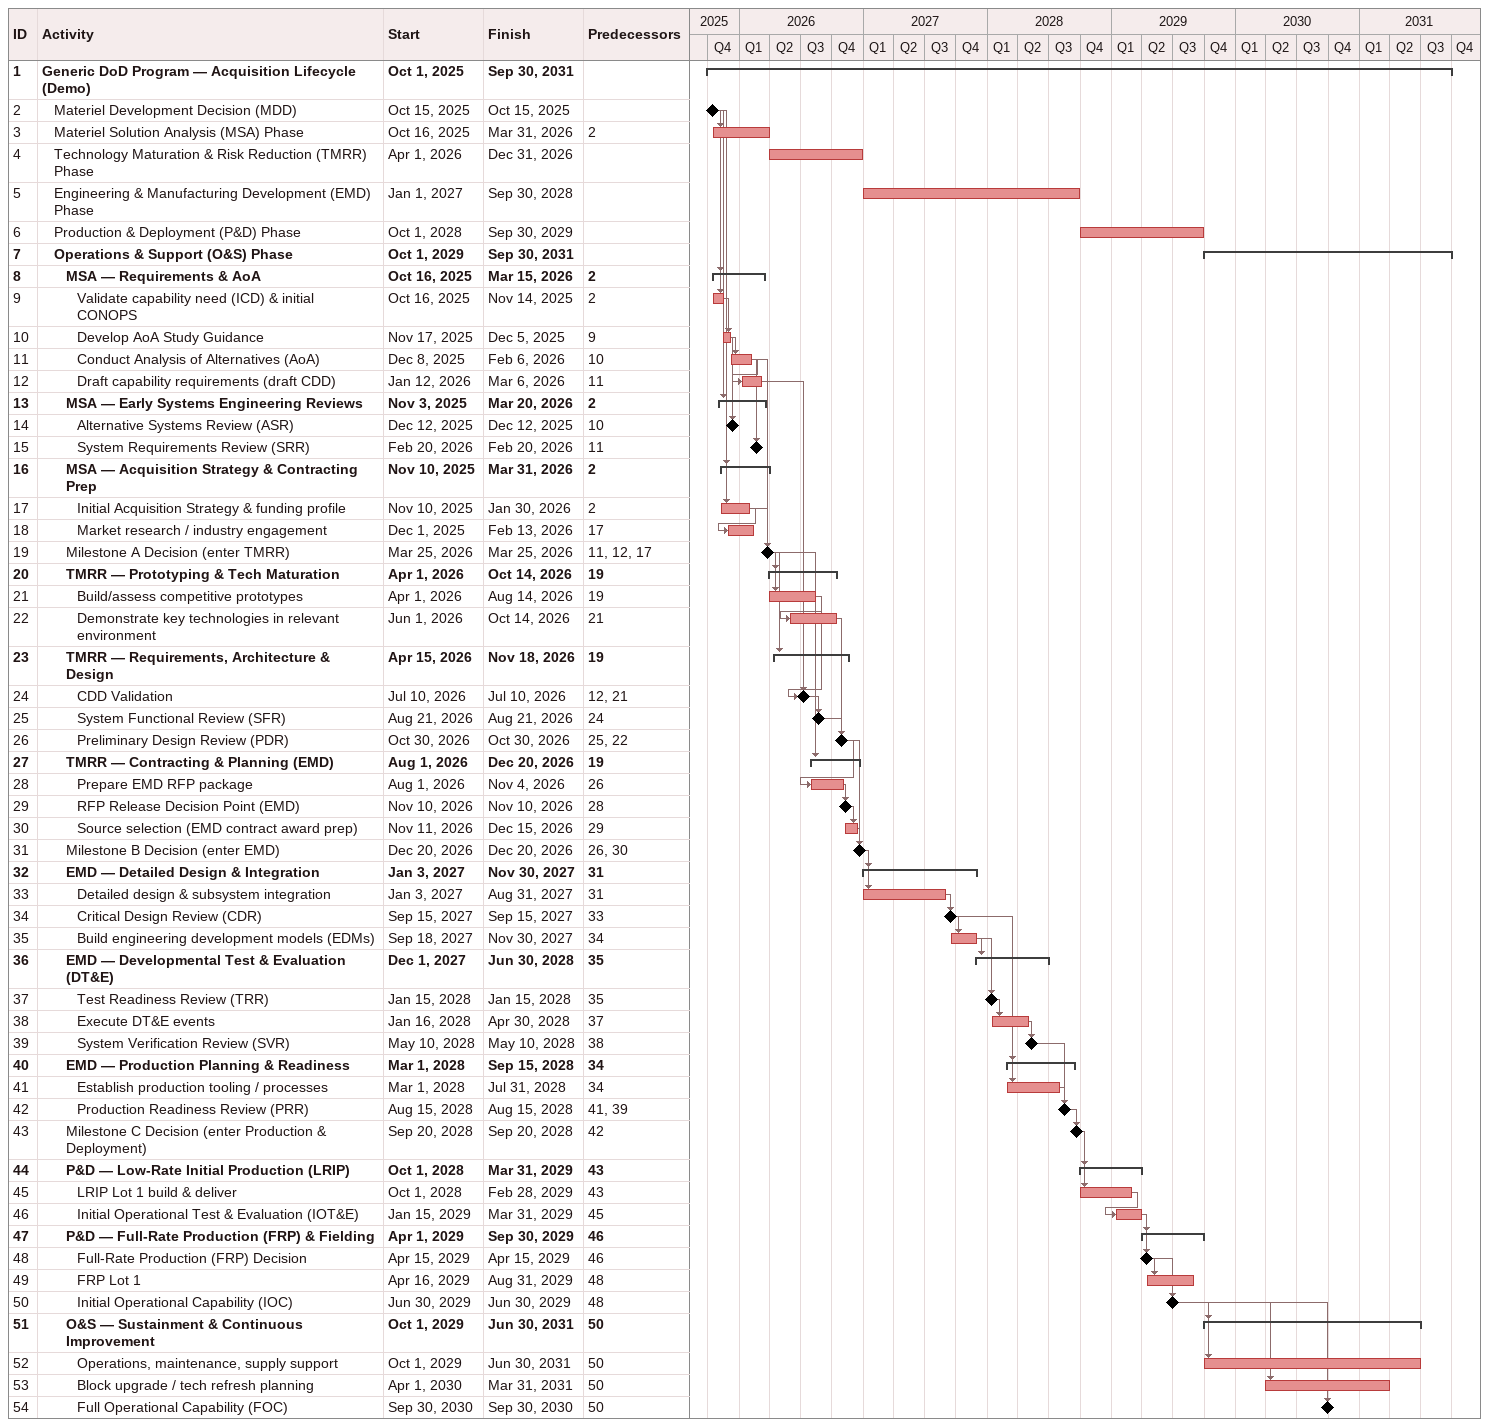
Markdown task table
| ID | Level | Task | Start | Finish | Predecessors |
|---|---|---|---|---|---|
| 1 | 1 | **Generic DoD Program — Acquisition Lifecycle (Demo)** | 2025-10-01 | 2031-09-30 |  |
| 2 | 2 | Materiel Development Decision (MDD) (milestone) | 2025-10-15 | 2025-10-15 |  |
| 3 | 2 | Materiel Solution Analysis (MSA) Phase | 2025-10-16 | 2026-03-31 | 2 |
| 4 | 2 | Technology Maturation & Risk Reduction (TMRR) Phase | 2026-04-01 | 2026-12-31 |  |
| 5 | 2 | Engineering & Manufacturing Development (EMD) Phase | 2027-01-01 | 2028-09-30 |  |
| 6 | 2 | Production & Deployment (P&D) Phase | 2028-10-01 | 2029-09-30 |  |
| 7 | 2 | **Operations & Support (O&S) Phase** | 2029-10-01 | 2031-09-30 |  |
| 8 | 3 | **MSA — Requirements & AoA** | 2025-10-16 | 2026-03-15 | 2 |
| 9 | 4 | Validate capability need (ICD) & initial CONOPS | 2025-10-16 | 2025-11-14 | 2 |
| 10 | 4 | Develop AoA Study Guidance | 2025-11-17 | 2025-12-05 | 9 |
| 11 | 4 | Conduct Analysis of Alternatives (AoA) | 2025-12-08 | 2026-02-06 | 10 |
| 12 | 4 | Draft capability requirements (draft CDD) | 2026-01-12 | 2026-03-06 | 11 |
| 13 | 3 | **MSA — Early Systems Engineering Reviews** | 2025-11-03 | 2026-03-20 | 2 |
| 14 | 4 | Alternative Systems Review (ASR) (milestone) | 2025-12-12 | 2025-12-12 | 10 |
| 15 | 4 | System Requirements Review (SRR) (milestone) | 2026-02-20 | 2026-02-20 | 11 |
| 16 | 3 | **MSA — Acquisition Strategy & Contracting Prep** | 2025-11-10 | 2026-03-31 | 2 |
| 17 | 4 | Initial Acquisition Strategy & funding profile | 2025-11-10 | 2026-01-30 | 2 |
| 18 | 4 | Market research / industry engagement | 2025-12-01 | 2026-02-13 | 17 |
| 19 | 3 | Milestone A Decision (enter TMRR) (milestone) | 2026-03-25 | 2026-03-25 | 11, 12, 17 |
| 20 | 3 | **TMRR — Prototyping & Tech Maturation** | 2026-04-01 | 2026-10-14 | 19 |
| 21 | 4 | Build/assess competitive prototypes | 2026-04-01 | 2026-08-14 | 19 |
| 22 | 4 | Demonstrate key technologies in relevant environment | 2026-06-01 | 2026-10-14 | 21 |
| 23 | 3 | **TMRR — Requirements, Architecture & Design** | 2026-04-15 | 2026-11-18 | 19 |
| 24 | 4 | CDD Validation (milestone) | 2026-07-10 | 2026-07-10 | 12, 21 |
| 25 | 4 | System Functional Review (SFR) (milestone) | 2026-08-21 | 2026-08-21 | 24 |
| 26 | 4 | Preliminary Design Review (PDR) (milestone) | 2026-10-30 | 2026-10-30 | 25, 22 |
| 27 | 3 | **TMRR — Contracting & Planning (EMD)** | 2026-08-01 | 2026-12-20 | 19 |
| 28 | 4 | Prepare EMD RFP package | 2026-08-01 | 2026-11-04 | 26 |
| 29 | 4 | RFP Release Decision Point (EMD) (milestone) | 2026-11-10 | 2026-11-10 | 28 |
| 30 | 4 | Source selection (EMD contract award prep) | 2026-11-11 | 2026-12-15 | 29 |
| 31 | 3 | Milestone B Decision (enter EMD) (milestone) | 2026-12-20 | 2026-12-20 | 26, 30 |
| 32 | 3 | **EMD — Detailed Design & Integration** | 2027-01-03 | 2027-11-30 | 31 |
| 33 | 4 | Detailed design & subsystem integration | 2027-01-03 | 2027-08-31 | 31 |
| 34 | 4 | Critical Design Review (CDR) (milestone) | 2027-09-15 | 2027-09-15 | 33 |
| 35 | 4 | Build engineering development models (EDMs) | 2027-09-18 | 2027-11-30 | 34 |
| 36 | 3 | **EMD — Developmental Test & Evaluation (DT&E)** | 2027-12-01 | 2028-06-30 | 35 |
| 37 | 4 | Test Readiness Review (TRR) (milestone) | 2028-01-15 | 2028-01-15 | 35 |
| 38 | 4 | Execute DT&E events | 2028-01-16 | 2028-04-30 | 37 |
| 39 | 4 | System Verification Review (SVR) (milestone) | 2028-05-10 | 2028-05-10 | 38 |
| 40 | 3 | **EMD — Production Planning & Readiness** | 2028-03-01 | 2028-09-15 | 34 |
| 41 | 4 | Establish production tooling / processes | 2028-03-01 | 2028-07-31 | 34 |
| 42 | 4 | Production Readiness Review (PRR) (milestone) | 2028-08-15 | 2028-08-15 | 41, 39 |
| 43 | 3 | Milestone C Decision (enter Production & Deployment) (milestone) | 2028-09-20 | 2028-09-20 | 42 |
| 44 | 3 | **P&D — Low-Rate Initial Production (LRIP)** | 2028-10-01 | 2029-03-31 | 43 |
| 45 | 4 | LRIP Lot 1 build & deliver | 2028-10-01 | 2029-02-28 | 43 |
| 46 | 4 | Initial Operational Test & Evaluation (IOT&E) | 2029-01-15 | 2029-03-31 | 45 |
| 47 | 3 | **P&D — Full-Rate Production (FRP) & Fielding** | 2029-04-01 | 2029-09-30 | 46 |
| 48 | 4 | Full-Rate Production (FRP) Decision (milestone) | 2029-04-15 | 2029-04-15 | 46 |
| 49 | 4 | FRP Lot 1 | 2029-04-16 | 2029-08-31 | 48 |
| 50 | 4 | Initial Operational Capability (IOC) (milestone) | 2029-06-30 | 2029-06-30 | 48 |
| 51 | 3 | **O&S — Sustainment & Continuous Improvement** | 2029-10-01 | 2031-06-30 | 50 |
| 52 | 4 | Operations, maintenance, supply support | 2029-10-01 | 2031-06-30 | 50 |
| 53 | 4 | Block upgrade / tech refresh planning | 2030-04-01 | 2031-03-31 | 50 |
| 54 | 4 | Full Operational Capability (FOC) (milestone) | 2030-09-30 | 2030-09-30 | 50 |
